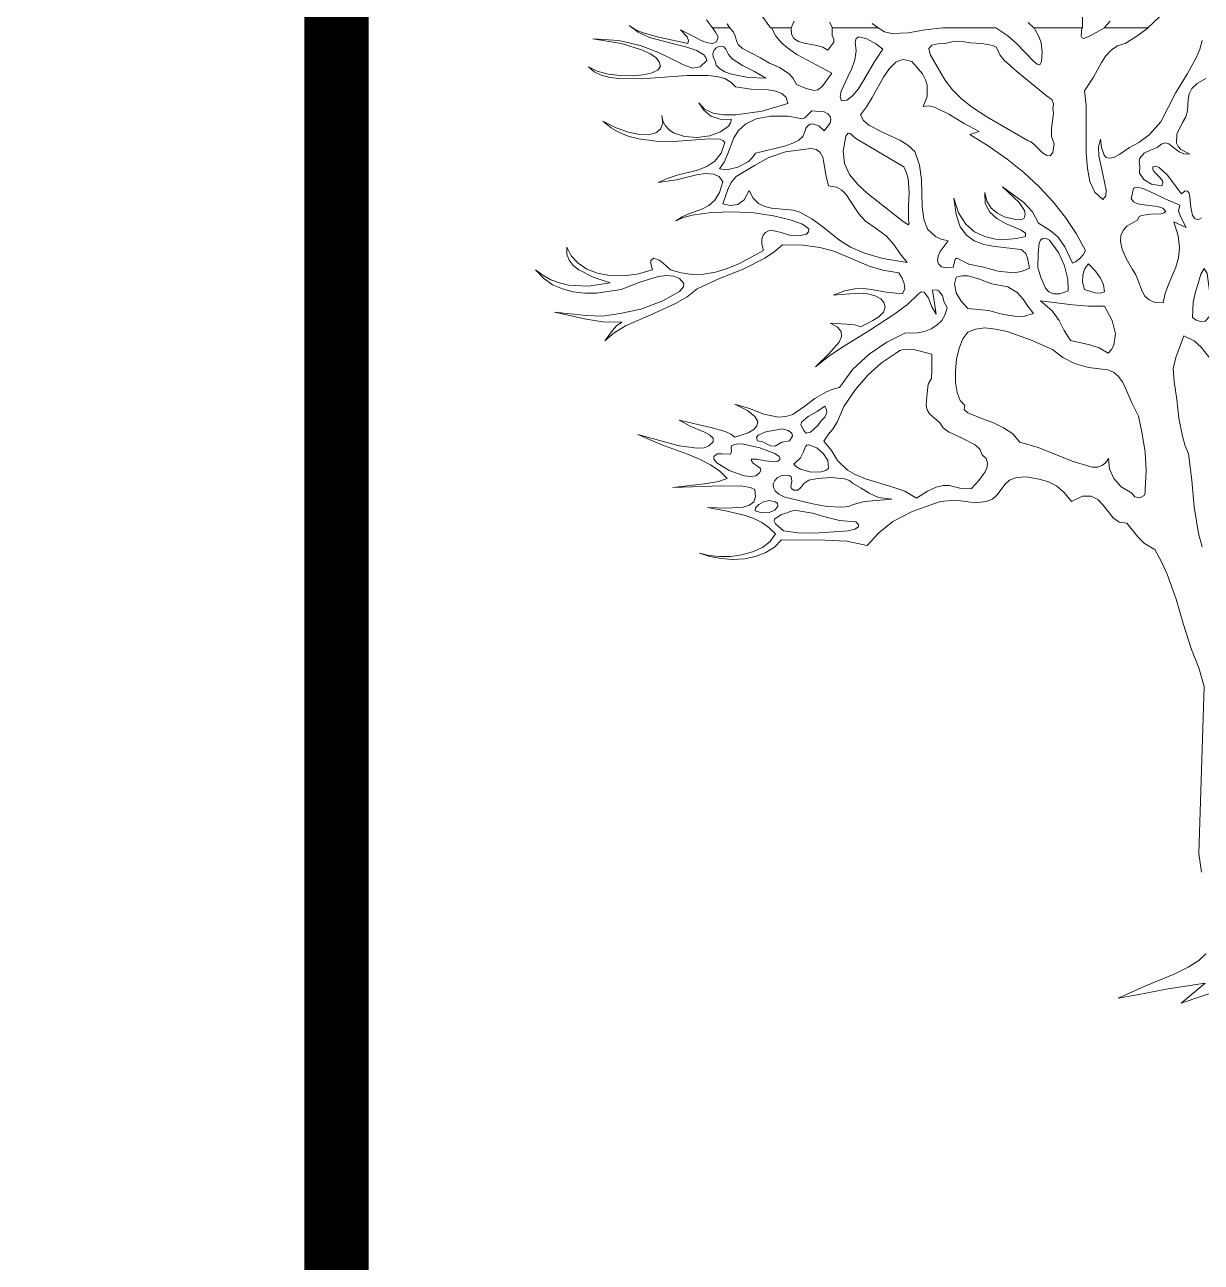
# Model space of a CAD drawing. Header units: inches. Extents: x -340059099 to 1458168, y 1119167 to 1294232938.
# Drawn here: x 454534.3 to 454809.2, y 2623329.4 to 2623618.5 of the extents above; entities that cross this region are included whole.
import ezdxf

# ---------------------------------------------------------------- set-up
doc = ezdxf.new("R2010")
doc.units = ezdxf.units.IN
doc.header["$MEASUREMENT"] = 0
doc.layers.add('Text', color=7, linetype='Continuous')
doc.layers.add('TREE', color=3, linetype='Continuous', lineweight=15)

# ---------------------------------------------------------------- blocks, each defined once
blk = doc.blocks.new('tree2')
at = {"layer": 'TREE'}
for points in [[(5206.5061, 5947.7202), (5206.5144, 5947.7088), (5206.5391, 5947.7088), (5206.5357, 5947.7149)], [(5206.5843, 5947.7269), (5206.597, 5947.7088), (5206.6265, 5947.7088), (5206.6308, 5947.7183)], [(5206.681, 5947.7171), (5206.6853, 5947.7088), (5206.7503, 5947.7088), (5206.7417, 5947.7152)], [(5206.9637, 5947.7168), (5206.9717, 5947.7091), (5207.0413, 5947.7091), (5207.041, 5947.7263)], [(5207.0804, 5947.7183), (5207.0718, 5947.7091), (5207.1343, 5947.7091), (5207.1513, 5947.7251)], [(5207.2682, 5946.3505), (5207.1817, 5946.3209), (5207.2156, 5946.3493), (5207.1632, 5946.3416), (5207.1192, 5946.3327), (5207.0918, 5946.3284), (5207.1299, 5946.3453), (5207.1727, 5946.3629), (5207.1915, 5946.3721), (5207.2069, 5946.3816), (5207.2168, 5946.3915)], [(5207.2103, 5946.5076), (5207.2069, 5946.5341), (5207.2141, 5946.7717), (5207.2067, 5946.7982), (5207.1962, 5946.8244), (5207.1848, 5946.8601), (5207.1744, 5946.8958), (5207.1617, 5946.9315), (5207.1537, 5946.9491), (5207.1442, 5946.9666), (5207.1294, 5946.9753), (5207.1198, 5946.9848), (5207.1044, 5947.0039), (5207.0934, 5947.0054), (5207.0847, 5947.0116), (5207.0706, 5947.0298), (5207.0629, 5947.0378), (5207.0533, 5947.0427), (5207.0413, 5947.0424), (5207.0253, 5947.035), (5207.0152, 5947.0479), (5207.0044, 5947.0572), (5206.993, 5947.0627), (5206.9813, 5947.0661), (5206.9616, 5947.0701), (5206.9474, 5947.0692), (5206.9372, 5947.0652), (5206.9305, 5947.059), (5206.9197, 5947.0442), (5206.9132, 5947.0384), (5206.9043, 5947.035), (5206.8889, 5947.0331), (5206.8753, 5947.035), (5206.8599, 5947.0368), (5206.8384, 5947.035), (5206.7987, 5947.0208), (5206.7713, 5947.0064), (5206.7512, 5946.9903), (5206.7349, 5946.9722), (5206.706, 5946.9783), (5206.6752, 5946.9799), (5206.6127, 5946.9805), (5206.6028, 5946.97), (5206.5905, 5946.9623), (5206.576, 5946.9568), (5206.56, 5946.9534), (5206.5434, 5946.9525), (5206.5268, 5946.9537), (5206.5107, 5946.9568), (5206.4963, 5946.9614), (5206.5092, 5946.958), (5206.5243, 5946.9565), (5206.5403, 5946.9568), (5206.5563, 5946.9589), (5206.5717, 5946.9632), (5206.5856, 5946.9697), (5206.5967, 5946.978), (5206.6044, 5946.9888), (5206.5948, 5946.998), (5206.5846, 5947.0051), (5206.5733, 5947.0107), (5206.5612, 5947.015), (5206.5354, 5947.0211), (5206.5074, 5947.0264), (5206.5345, 5947.0254), (5206.5582, 5947.027), (5206.5674, 5947.0298), (5206.5736, 5947.0347), (5206.576, 5947.0418), (5206.5748, 5947.0519), (5206.5686, 5947.055), (5206.5579, 5947.0569), (5206.5274, 5947.0572), (5206.4584, 5947.0547), (5206.5034, 5947.0602), (5206.5234, 5947.0633), (5206.5357, 5947.0676), (5206.5252, 5947.0781), (5206.5117, 5947.0873), (5206.4963, 5947.095), (5206.479, 5947.1024), (5206.4427, 5947.1157), (5206.4082, 5947.1301), (5206.467, 5947.1141), (5206.4929, 5947.1108), (5206.5027, 5947.1114), (5206.5092, 5947.1144), (5206.5154, 5947.12), (5206.5154, 5947.1249), (5206.5107, 5947.1295), (5206.5031, 5947.1338), (5206.483, 5947.1421), (5206.467, 5947.1508), (5206.5123, 5947.1403), (5206.5326, 5947.1345), (5206.5406, 5947.1308), (5206.5465, 5947.1264), (5206.5656, 5947.1326), (5206.5733, 5947.1372), (5206.5779, 5947.1425), (5206.5791, 5947.1489), (5206.5748, 5947.156), (5206.5643, 5947.1643), (5206.5465, 5947.1733), (5206.5671, 5947.1671), (5206.5877, 5947.1594), (5206.6084, 5947.1551), (5206.6188, 5947.1557), (5206.629, 5947.1588), (5206.6447, 5947.1696), (5206.6604, 5947.1813), (5206.6767, 5947.1911), (5206.6857, 5947.1948), (5206.6955, 5947.1973), (5206.7143, 5947.2231), (5206.7374, 5947.2447), (5206.7626, 5947.2619), (5206.7882, 5947.2743), (5206.8067, 5947.2749), (5206.8165, 5947.277), (5206.8258, 5947.2807), (5206.8341, 5947.286), (5206.8408, 5947.2927), (5206.8458, 5947.3011), (5206.8486, 5947.3106), (5206.8445, 5947.3186), (5206.8418, 5947.3278), (5206.8368, 5947.3346), (5206.8329, 5947.3362), (5206.8276, 5947.3355), (5206.8329, 5947.3014), (5206.827, 5947.3118), (5206.8218, 5947.3245), (5206.8159, 5947.3328), (5206.8122, 5947.3334), (5206.8079, 5947.3303), (5206.7919, 5947.3155), (5206.7743, 5947.302), (5206.7371, 5947.278), (5206.6986, 5947.2542), (5206.6795, 5947.2413), (5206.6613, 5947.2265), (5206.6804, 5947.2453), (5206.6949, 5947.2619), (5206.698, 5947.2696), (5206.6977, 5947.2767), (5206.6924, 5947.2829), (5206.682, 5947.2887), (5206.7054, 5947.2875), (5206.7165, 5947.2863), (5206.7257, 5947.2835), (5206.7429, 5947.2927), (5206.7512, 5947.2977), (5206.758, 5947.3044), (5206.7602, 5947.3118), (5206.7586, 5947.3183), (5206.754, 5947.3235), (5206.7463, 5947.3275), (5206.7352, 5947.3303), (5206.7217, 5947.3315), (5206.6863, 5947.3285), (5206.7029, 5947.3346), (5206.7171, 5947.3374), (5206.7297, 5947.338), (5206.7411, 5947.3368), (5206.7623, 5947.3328), (5206.7851, 5947.3303), (5206.7882, 5947.3377), (5206.7876, 5947.3451), (5206.7845, 5947.3528), (5206.7799, 5947.3605), (5206.7568, 5947.3642), (5206.7377, 5947.37), (5206.7044, 5947.3842), (5206.6872, 5947.3913), (5206.6675, 5947.3965), (5206.6435, 5947.3999), (5206.6142, 5947.4002), (5206.6025, 5947.39), (5206.589, 5947.3811), (5206.5582, 5947.3657), (5206.5246, 5947.3522), (5206.4926, 5947.3377), (5206.4784, 5947.3263), (5206.4621, 5947.3168), (5206.4267, 5947.3007), (5206.391, 5947.2847), (5206.3749, 5947.2752), (5206.3614, 5947.2638), (5206.3722, 5947.2783), (5206.378, 5947.285), (5206.3854, 5947.29), (5206.3586, 5947.2906), (5206.3349, 5947.2946), (5206.2897, 5947.3044), (5206.3349, 5947.2998), (5206.358, 5947.2989), (5206.3833, 5947.3023), (5206.4125, 5947.3087), (5206.4439, 5947.3205), (5206.4676, 5947.334), (5206.4735, 5947.3402), (5206.4738, 5947.3451), (5206.4676, 5947.3522), (5206.4596, 5947.3555), (5206.4492, 5947.3565), (5206.4375, 5947.3549), (5206.4113, 5947.3469), (5206.3845, 5947.3368), (5206.3494, 5947.3315), (5206.3328, 5947.3315), (5206.3164, 5947.3334), (5206.301, 5947.3374), (5206.2869, 5947.3435), (5206.2739, 5947.3528), (5206.2626, 5947.3648), (5206.2733, 5947.3571), (5206.2847, 5947.3506), (5206.2967, 5947.346), (5206.3097, 5947.3429), (5206.3377, 5947.3414), (5206.3688, 5947.346), (5206.3448, 5947.354), (5206.3244, 5947.3645), (5206.3164, 5947.371), (5206.3106, 5947.3783), (5206.3075, 5947.387), (5206.3075, 5947.3968), (5206.3137, 5947.3845), (5206.3235, 5947.374), (5206.3358, 5947.3657), (5206.3509, 5947.3599), (5206.3682, 5947.3565), (5206.3873, 5947.3562), (5206.4076, 5947.3586), (5206.4291, 5947.3648), (5206.427, 5947.3737), (5206.427, 5947.3777), (5206.4313, 5947.3814), (5206.4387, 5947.3786), (5206.4445, 5947.3743), (5206.455, 5947.3648), (5206.4698, 5947.3602), (5206.4855, 5947.358), (5206.5018, 5947.3586), (5206.5188, 5947.3614), (5206.5357, 5947.3666), (5206.5529, 5947.3734), (5206.5874, 5947.3919), (5206.585, 5947.4011), (5206.585, 5947.4082), (5206.5865, 5947.4138), (5206.5899, 5947.4178), (5206.5945, 5947.4199), (5206.6, 5947.4205), (5206.6124, 5947.4178), (5206.6244, 5947.4141), (5206.6379, 5947.4131), (5206.6484, 5947.4156), (5206.6512, 5947.4187), (5206.6518, 5947.423), (5206.6429, 5947.4298), (5206.6253, 5947.4359), (5206.6016, 5947.4415), (5206.5733, 5947.4455), (5206.5434, 5947.4473), (5206.5132, 5947.4464), (5206.4855, 5947.4424), (5206.4732, 5947.439), (5206.4624, 5947.4344), (5206.4713, 5947.4402), (5206.4809, 5947.4442), (5206.5003, 5947.4513), (5206.5095, 5947.4563), (5206.5178, 5947.4636), (5206.5246, 5947.4747), (5206.5295, 5947.4898), (5206.5243, 5947.4975), (5206.516, 5947.5009), (5206.5049, 5947.5015), (5206.492, 5947.4997), (5206.4636, 5947.4929), (5206.4375, 5947.4889), (5206.4501, 5947.4947), (5206.4642, 5947.4991), (5206.4935, 5947.5064), (5206.5067, 5947.5117), (5206.5181, 5947.5194), (5206.5268, 5947.5305), (5206.532, 5947.5459), (5206.5295, 5947.5489), (5206.5249, 5947.5505), (5206.5104, 5947.5511), (5206.4652, 5947.5477), (5206.4378, 5947.5474), (5206.4097, 5947.5508), (5206.3962, 5947.5545), (5206.3826, 5947.5597), (5206.3703, 5947.5668), (5206.3586, 5947.576), (5206.3774, 5947.5668), (5206.395, 5947.5606), (5206.4107, 5947.5573), (5206.4239, 5947.5569), (5206.4341, 5947.5594), (5206.4408, 5947.5649), (5206.4439, 5947.5733), (5206.4424, 5947.5843), (5206.4439, 5947.576), (5206.4476, 5947.5693), (5206.4529, 5947.5637), (5206.4593, 5947.5594), (5206.475, 5947.5542), (5206.4929, 5947.5529), (5206.5107, 5947.5554), (5206.5261, 5947.5609), (5206.5372, 5947.569), (5206.5403, 5947.5736), (5206.5418, 5947.5785), (5206.5255, 5947.5788), (5206.5123, 5947.5834), (5206.5024, 5947.5917), (5206.4953, 5947.6022), (5206.5034, 5947.5933), (5206.5154, 5947.5877), (5206.5305, 5947.585), (5206.5477, 5947.585), (5206.5853, 5947.5905), (5206.6216, 5947.6013), (5206.6195, 5947.6099), (5206.6133, 5947.6154), (5206.6047, 5947.6188), (5206.5939, 5947.6207), (5206.5696, 5947.6219), (5206.5474, 5947.625), (5206.5409, 5947.6318), (5206.532, 5947.6367), (5206.5209, 5947.6398), (5206.5083, 5947.6413), (5206.4787, 5947.641), (5206.4461, 5947.6389), (5206.4131, 5947.6364), (5206.3823, 5947.6367), (5206.3685, 5947.6382), (5206.3562, 5947.6416), (5206.346, 5947.6466), (5206.338, 5947.6536), (5206.3506, 5947.6472), (5206.366, 5947.6432), (5206.383, 5947.641), (5206.4002, 5947.6407), (5206.4159, 5947.6422), (5206.4288, 5947.645), (5206.4375, 5947.6493), (5206.4408, 5947.6546), (5206.4387, 5947.6607), (5206.4338, 5947.6666), (5206.4258, 5947.6721), (5206.415, 5947.6773), (5206.3851, 5947.6866), (5206.3445, 5947.6934), (5206.3814, 5947.6909), (5206.4119, 5947.6838), (5206.4368, 5947.6743), (5206.4572, 5947.6644), (5206.4735, 5947.6564), (5206.4864, 5947.6518), (5206.4972, 5947.6533), (5206.5064, 5947.6623), (5206.5052, 5947.6669), (5206.5021, 5947.6706), (5206.4923, 5947.6767), (5206.4781, 5947.6813), (5206.4612, 5947.6857), (5206.4251, 5947.6952), (5206.4088, 5947.7026), (5206.3959, 5947.7125), (5206.4048, 5947.7066), (5206.4147, 5947.7023), (5206.4359, 5947.6961), (5206.4797, 5947.6869), (5206.4806, 5947.6912), (5206.4784, 5947.6964), (5206.4689, 5947.706), (5206.4815, 5947.7001), (5206.4994, 5947.6906), (5206.5077, 5947.6875), (5206.5151, 5947.6866), (5206.5203, 5947.689), (5206.5225, 5947.6964), (5206.5188, 5947.7029), (5206.5144, 5947.7088), (5206.5391, 5947.7088), (5206.5443, 5947.7026), (5206.5468, 5947.6977), (5206.5492, 5947.689), (5206.5517, 5947.6847), (5206.5572, 5947.6798), (5206.5828, 5947.6663), (5206.5957, 5947.6586), (5206.6099, 5947.6524), (5206.6235, 5947.6435), (5206.6293, 5947.637), (5206.6342, 5947.6284), (5206.6481, 5947.6228), (5206.6592, 5947.6198), (5206.6647, 5947.621), (5206.6706, 5947.6253), (5206.6844, 5947.6444), (5206.6345, 5947.6712), (5206.6235, 5947.6786), (5206.6133, 5947.6872), (5206.6047, 5947.6971), (5206.5985, 5947.7088), (5206.6268, 5947.7088), (5206.6271, 5947.6998), (5206.6305, 5947.6937), (5206.637, 5947.6897), (5206.645, 5947.6872), (5206.6632, 5947.6838), (5206.6715, 5947.6813), (5206.6786, 5947.6773), (5206.6875, 5947.6887), (5206.6875, 5947.6934), (5206.6847, 5947.6977), (5206.6847, 5947.7088), (5206.7503, 5947.7088), (5206.7596, 5947.7035), (5206.77, 5947.7011), (5206.7931, 5947.702), (5206.8174, 5947.7063), (5206.8424, 5947.7091), (5206.9178, 5947.7088), (5206.9351, 5947.6977), (5206.9474, 5947.6866), (5206.972, 5947.6613), (5206.9767, 5947.6573), (5206.9803, 5947.6564), (5206.9828, 5947.6613), (5206.984, 5947.6746), (5206.9825, 5947.6878), (5206.9794, 5947.6958), (5206.9723, 5947.7091), (5207.0404, 5947.7091), (5207.0395, 5947.6974), (5207.0407, 5947.6946), (5207.0429, 5947.6937), (5207.053, 5947.698), (5207.0724, 5947.7091), (5207.1346, 5947.7091), (5207.1186, 5947.6971), (5207.102, 5947.6866), (5207.0909, 5947.6832), (5207.082, 5947.6773), (5207.0746, 5947.669), (5207.0681, 5947.6595), (5207.0567, 5947.6389), (5207.0441, 5947.6195), (5207.0462, 5947.5988), (5207.0466, 5947.5763), (5207.0466, 5947.5302), (5207.0481, 5947.5089), (5207.0518, 5947.4901), (5207.0589, 5947.475), (5207.07, 5947.4649), (5207.0743, 5947.4698), (5207.0749, 5947.4781), (5207.0703, 5947.5006), (5207.0644, 5947.5268), (5207.0641, 5947.5391), (5207.0669, 5947.5505), (5207.0684, 5947.5385), (5207.0718, 5947.528), (5207.0749, 5947.5246), (5207.0792, 5947.5234), (5207.0857, 5947.5246), (5207.0943, 5947.5292), (5207.1081, 5947.5385), (5207.1214, 5947.5459), (5207.1359, 5947.5566), (5207.1525, 5947.5751), (5207.1734, 5947.6158), (5207.1907, 5947.6441), (5207.2036, 5947.6672), (5207.2082, 5947.6786), (5207.2116, 5947.6912)], [(5207.2165, 5947.637), (5207.2042, 5947.6299), (5207.1968, 5947.6228), (5207.1931, 5947.6151), (5207.1916, 5947.6071), (5207.1907, 5947.5908), (5207.1882, 5947.5825), (5207.1833, 5947.5742), (5207.1753, 5947.5576), (5207.175, 5947.5449), (5207.1771, 5947.54), (5207.1811, 5947.5357), (5207.1937, 5947.5292), (5207.1854, 5947.5299), (5207.1787, 5947.5323), (5207.1688, 5947.5403), (5207.1642, 5947.5437), (5207.1596, 5947.5452), (5207.154, 5947.5437), (5207.1476, 5947.5385), (5207.138, 5947.5351), (5207.1291, 5947.5308), (5207.1229, 5947.5237), (5207.122, 5947.5188), (5207.1226, 5947.512), (5207.1223, 5947.5024), (5207.1285, 5947.4932), (5207.1396, 5947.4867), (5207.1543, 5947.4843), (5207.1556, 5947.4883), (5207.155, 5947.4917), (5207.1494, 5947.4981), (5207.1429, 5947.5046), (5207.1411, 5947.5077), (5207.1411, 5947.5111), (5207.1451, 5947.5123), (5207.1503, 5947.5104), (5207.1617, 5947.4997), (5207.1821, 5947.4726), (5207.1873, 5947.4769), (5207.1907, 5947.4766), (5207.1928, 5947.4735), (5207.1941, 5947.4676), (5207.1953, 5947.4538), (5207.1978, 5947.4421), (5207.2011, 5947.4378), (5207.2042, 5947.4362), (5207.2073, 5947.4369), (5207.2104, 5947.4387)], [(5207.2255, 5947.2345), (5207.2101, 5947.2546), (5207.1999, 5947.2638), (5207.1854, 5947.2706), (5207.174, 5947.2401), (5207.1703, 5947.2244), (5207.1716, 5947.2059), (5207.1756, 5947.18), (5207.1784, 5947.1535), (5207.1833, 5947.128), (5207.187, 5947.1154), (5207.1922, 5947.103), (5207.1968, 5947.0652), (5207.1999, 5947.0273), (5207.2064, 5946.9894), (5207.2116, 5946.9706)], [(5206.6983, 5947.605), (5206.706, 5947.6059), (5206.714, 5947.6121), (5206.722, 5947.6219), (5206.7297, 5947.6342), (5206.7445, 5947.6601), (5206.7568, 5947.6786), (5206.7472, 5947.686), (5206.7343, 5947.6934), (5206.7229, 5947.6961), (5206.7192, 5947.694), (5206.7177, 5947.6887), (5206.7189, 5947.6761), (5206.7171, 5947.6635), (5206.7128, 5947.6512), (5206.7072, 5947.6395), (5206.6977, 5947.6191), (5206.6961, 5947.6111), (5206.6983, 5947.605)], [(5206.5905, 5947.6376), (5206.5745, 5947.6469), (5206.5575, 5947.6552), (5206.5428, 5947.665), (5206.5372, 5947.6712), (5206.5338, 5947.6786), (5206.5314, 5947.6817), (5206.5277, 5947.6829), (5206.5237, 5947.6823), (5206.52, 5947.6804), (5206.5169, 5947.677), (5206.5151, 5947.6724), (5206.5154, 5947.6675), (5206.5184, 5947.6616), (5206.52, 5947.6558), (5206.5246, 5947.6509), (5206.5323, 5947.6466), (5206.5418, 5947.6432), (5206.5653, 5947.6385), (5206.5905, 5947.6376)], [(5206.8455, 5947.6866), (5206.8353, 5947.686), (5206.8267, 5947.6841), (5206.8224, 5947.6795), (5206.8245, 5947.6712), (5206.8455, 5947.6352), (5206.8563, 5947.621), (5206.8689, 5947.6081), (5206.8846, 5947.5954), (5206.9049, 5947.5822), (5206.9637, 5947.5483), (5206.9671, 5947.5474), (5206.9723, 5947.5428), (5206.9844, 5947.5311), (5206.9902, 5947.5271), (5206.9951, 5947.5268), (5206.9988, 5947.5317), (5207.001, 5947.5437), (5206.9973, 5947.5545), (5206.9973, 5947.5656), (5206.9997, 5947.5874), (5206.9988, 5947.5939), (5206.9997, 5947.6007), (5206.9976, 5947.6068), (5206.9893, 5947.6127), (5206.9477, 5947.6469), (5206.9295, 5947.6632), (5206.9237, 5947.6706), (5206.9206, 5947.6773), (5206.9181, 5947.6813), (5206.9138, 5947.6838), (5206.8981, 5947.6866), (5206.8812, 5947.6875), (5206.8701, 5947.6894), (5206.8596, 5947.69), (5206.8455, 5947.6866)], [(5206.8569, 5947.3685), (5206.8599, 5947.3793), (5206.8618, 5947.3811), (5206.8639, 5947.3808), (5206.8701, 5947.3774), (5206.8793, 5947.3725), (5206.9003, 5947.3685), (5206.9212, 5947.3626), (5206.9428, 5947.3602), (5206.9542, 5947.3623), (5206.9659, 5947.367), (5206.9631, 5947.3811), (5206.9606, 5947.3879), (5206.9539, 5947.3937), (5206.9163, 5947.3977), (5206.9006, 5947.4008), (5206.887, 5947.4057), (5206.876, 5947.4138), (5206.8673, 5947.4258), (5206.8615, 5947.4433), (5206.8581, 5947.4667), (5206.8649, 5947.4455), (5206.875, 5947.4298), (5206.8877, 5947.4187), (5206.9021, 5947.4119), (5206.9172, 5947.4082), (5206.9326, 5947.4076), (5206.9471, 5947.4091), (5206.9603, 5947.4122), (5206.96, 5947.4168), (5206.9539, 5947.4211), (5206.9317, 5947.4307), (5206.9194, 5947.4378), (5206.9092, 5947.4467), (5206.9028, 5947.459), (5206.9021, 5947.4747), (5206.9052, 5947.4624), (5206.9114, 5947.4526), (5206.92, 5947.4452), (5206.9298, 5947.4399), (5206.9483, 5947.4356), (5206.9548, 5947.4362), (5206.9582, 5947.4381), (5206.9594, 5947.4436), (5206.9585, 5947.4492), (5206.9511, 5947.4606), (5206.9274, 5947.4827), (5206.9579, 5947.4606), (5206.9702, 5947.4473), (5206.9788, 5947.431), (5206.9951, 5947.4205), (5207.0065, 5947.411), (5207.0161, 5947.3974), (5207.0268, 5947.3743), (5207.0312, 5947.3759), (5207.037, 5947.3802), (5207.0422, 5947.386), (5207.0456, 5947.3922), (5207.0324, 5947.4162), (5207.017, 5947.4393), (5206.9994, 5947.4615), (5206.9797, 5947.4827), (5206.9579, 5947.5031), (5206.9342, 5947.5221), (5206.9083, 5947.5403), (5206.8809, 5947.5573), (5206.8941, 5947.5613), (5206.8729, 5947.5727), (5206.851, 5947.5862), (5206.8307, 5947.5961), (5206.8218, 5947.5979), (5206.8144, 5947.597), (5206.8199, 5947.6114), (5206.8202, 5947.6272), (5206.8178, 5947.6352), (5206.8134, 5947.6435), (5206.7984, 5947.661), (5206.7864, 5947.6638), (5206.7808, 5947.6626), (5206.7756, 5947.6601), (5206.7663, 5947.6512), (5206.758, 5947.6389), (5206.742, 5947.6099), (5206.7337, 5947.5964), (5206.7251, 5947.585), (5206.7297, 5947.577), (5206.7371, 5947.5705), (5206.7577, 5947.56), (5206.7811, 5947.5492), (5206.7925, 5947.5422), (5206.8024, 5947.5332), (5206.8091, 5947.5135), (5206.8119, 5947.4932), (5206.8131, 5947.4541), (5206.8153, 5947.4369), (5206.8208, 5947.4224), (5206.8319, 5947.4119), (5206.8399, 5947.4082), (5206.8501, 5947.4057), (5206.8387, 5947.3907), (5206.8356, 5947.3839), (5206.835, 5947.3774), (5206.8365, 5947.3725), (5206.8405, 5947.3691), (5206.8473, 5947.3676), (5206.8569, 5947.3685)], [(5206.5246, 5947.5083), (5206.5351, 5947.5071), (5206.5505, 5947.5108), (5206.5659, 5947.5188), (5206.5717, 5947.5243), (5206.576, 5947.5305), (5206.6191, 5947.5412), (5206.629, 5947.5449), (5206.6373, 5947.5492), (5206.6432, 5947.5545), (5206.6459, 5947.5609), (5206.6475, 5947.5662), (5206.6502, 5947.5696), (5206.6536, 5947.5717), (5206.6576, 5947.5723), (5206.666, 5947.5696), (5206.6736, 5947.5622), (5206.682, 5947.5733), (5206.6832, 5947.5785), (5206.6823, 5947.5828), (5206.6789, 5947.5865), (5206.6736, 5947.5893), (5206.6561, 5947.5911), (5206.6462, 5947.581), (5206.6422, 5947.5797), (5206.6373, 5947.5804), (5206.6228, 5947.5834), (5206.5973, 5947.5834), (5206.5766, 5947.5794), (5206.5619, 5947.5723), (5206.5517, 5947.5631), (5206.5449, 5947.5523), (5206.536, 5947.5289), (5206.5311, 5947.5178), (5206.5246, 5947.5083)], [(5206.7937, 5947.4356), (5206.7934, 5947.455), (5206.7944, 5947.4747), (5206.7931, 5947.4941), (5206.7907, 5947.5027), (5206.787, 5947.5111), (5206.7186, 5947.5517), (5206.7106, 5947.5588), (5206.7078, 5947.5591), (5206.7044, 5947.5548), (5206.7004, 5947.5335), (5206.7026, 5947.5157), (5206.7097, 5947.5003), (5206.7208, 5947.4864), (5206.7346, 5947.4738), (5206.7503, 5947.4615), (5206.7839, 5947.4347), (5206.7931, 5947.4288), (5206.7944, 5947.4304), (5206.7937, 5947.4356)], [(5206.7916, 5947.375), (5206.7817, 5947.3876), (5206.7728, 5947.4008), (5206.762, 5947.4131), (5206.7463, 5947.4242), (5206.7325, 5947.4341), (5206.7229, 5947.4442), (5206.71, 5947.4636), (5206.7047, 5947.4716), (5206.6989, 5947.4781), (5206.6909, 5947.4824), (5206.6798, 5947.484), (5206.6758, 5947.4997), (5206.6733, 5947.5172), (5206.6715, 5947.5249), (5206.6678, 5947.5314), (5206.6626, 5947.5357), (5206.6545, 5947.5372), (5206.6185, 5947.5323), (5206.5948, 5947.5243), (5206.5745, 5947.5129), (5206.5483, 5947.4975), (5206.5412, 5947.4889), (5206.5366, 5947.479), (5206.5295, 5947.4587), (5206.5403, 5947.4563), (5206.5505, 5947.4575), (5206.5597, 5947.4643), (5206.5668, 5947.4775), (5206.5726, 5947.4664), (5206.5803, 5947.459), (5206.589, 5947.4547), (5206.5988, 5947.4526), (5206.6191, 5947.4507), (5206.6293, 5947.4495), (5206.6389, 5947.4467), (5206.6558, 5947.4372), (5206.6696, 5947.4273), (5206.6955, 5947.4067), (5206.7109, 5947.3971), (5206.7309, 5947.3885), (5206.7571, 5947.3808), (5206.7916, 5947.375)], [(5207.1559, 5947.3177), (5207.159, 5947.3312), (5207.1636, 5947.3439), (5207.174, 5947.3685), (5207.1777, 5947.3817), (5207.1793, 5947.3962), (5207.1771, 5947.4131), (5207.171, 5947.4328), (5207.1888, 5947.4248), (5207.1808, 5947.4405), (5207.178, 5947.4485), (5207.1799, 5947.4566), (5207.1596, 5947.4652), (5207.1371, 5947.4763), (5207.1272, 5947.4803), (5207.1192, 5947.4821), (5207.114, 5947.4806), (5207.1125, 5947.4744), (5207.1106, 5947.4661), (5207.1137, 5947.4612), (5207.1201, 5947.4584), (5207.1291, 5947.4569), (5207.1479, 5947.4547), (5207.1553, 5947.4522), (5207.1599, 5947.4476), (5207.1574, 5947.4455), (5207.1525, 5947.4442), (5207.1386, 5947.4436), (5207.1251, 5947.4418), (5207.1211, 5947.4396), (5207.1201, 5947.4356), (5207.1041, 5947.4267), (5207.0989, 5947.4208), (5207.0958, 5947.4135), (5207.0952, 5947.4048), (5207.0977, 5947.394), (5207.1032, 5947.3808), (5207.1125, 5947.3651), (5207.1168, 5947.3583), (5207.1201, 5947.3506), (5207.126, 5947.3343), (5207.13, 5947.3272), (5207.1359, 5947.3217), (5207.1442, 5947.3183), (5207.1559, 5947.3177)], [(5207.021, 5947.3346), (5207.0201, 5947.3515), (5207.0158, 5947.3703), (5207.0071, 5947.3894), (5206.9942, 5947.407), (5206.9887, 5947.4098), (5206.9844, 5947.4094), (5206.9816, 5947.407), (5206.9794, 5947.4024), (5206.9779, 5947.3876), (5206.9776, 5947.3673), (5206.9822, 5947.3528), (5206.9884, 5947.3386), (5206.9933, 5947.3334), (5207.0001, 5947.3306), (5207.009, 5947.3306), (5207.021, 5947.3346)], [(5207.0499, 5947.3731), (5207.0444, 5947.3666), (5207.0416, 5947.3574), (5207.0413, 5947.3472), (5207.0438, 5947.3365), (5207.0592, 5947.3321), (5207.0666, 5947.3312), (5207.0727, 5947.3334), (5207.0712, 5947.3432), (5207.0669, 5947.3528), (5207.0595, 5947.3629), (5207.0499, 5947.3731)], [(5206.8781, 5947.3097), (5206.9074, 5947.3066), (5206.9286, 5947.3011), (5206.9477, 5947.298), (5206.9585, 5947.2989), (5206.9714, 5947.3026), (5206.9634, 5947.3127), (5206.9566, 5947.3229), (5206.948, 5947.3325), (5206.9348, 5947.3405), (5206.9123, 5947.3445), (5206.8944, 5947.3512), (5206.8784, 5947.3559), (5206.8701, 5947.3562), (5206.8615, 5947.3543), (5206.859, 5947.3445), (5206.8615, 5947.3321), (5206.8683, 5947.3198), (5206.8781, 5947.3097)], [(5207.1978, 5947.2967), (5207.203, 5947.293), (5207.2091, 5947.2909), (5207.2156, 5947.2918), (5207.2215, 5947.2977), (5207.2239, 5947.3124), (5207.2227, 5947.3278), (5207.2184, 5947.3592), (5207.2141, 5947.3663), (5207.2095, 5947.3583), (5207.2058, 5947.3451), (5207.2018, 5947.3331), (5207.1987, 5947.3186), (5207.1978, 5947.2967)], [(5206.9813, 5947.3205), (5206.9979, 5947.3063), (5207.0081, 5947.2924), (5207.0152, 5947.2783), (5207.0241, 5947.2641), (5207.0515, 5947.2579), (5207.065, 5947.2536), (5207.0777, 5947.2462), (5207.0826, 5947.2512), (5207.086, 5947.2573), (5207.0881, 5947.2736), (5207.0835, 5947.2927), (5207.0727, 5947.3127), (5207.0496, 5947.3127), (5207.0268, 5947.3149), (5206.9813, 5947.3205)], [(5207.1112, 5947.0467), (5207.1155, 5947.0418), (5207.1226, 5947.0402), (5207.1288, 5947.0436), (5207.1303, 5947.0473), (5207.1303, 5947.0522), (5207.1319, 5947.079), (5207.1303, 5947.1052), (5207.1263, 5947.1311), (5207.1208, 5947.1566), (5207.1112, 5947.1754), (5207.1026, 5947.196), (5207.098, 5947.2053), (5207.0921, 5947.2133), (5207.0854, 5947.2191), (5207.077, 5947.2222), (5207.0499, 5947.2256), (5207.0296, 5947.2315), (5207.0133, 5947.2401), (5206.9985, 5947.2512), (5206.9671, 5947.265), (5206.9338, 5947.2767), (5206.9175, 5947.2804), (5206.9024, 5947.282), (5206.8889, 5947.2804), (5206.8778, 5947.2758), (5206.8707, 5947.2663), (5206.8655, 5947.253), (5206.8618, 5947.2373), (5206.8603, 5947.2207), (5206.8606, 5947.2044), (5206.8627, 5947.1899), (5206.867, 5947.1785), (5206.8738, 5947.1717), (5206.8729, 5947.1659), (5206.8781, 5947.1609), (5206.9003, 5947.1523), (5206.9144, 5947.1471), (5206.9289, 5947.14), (5206.9419, 5947.1311), (5206.952, 5947.1194), (5206.9782, 5947.112), (5207.0028, 5947.1018), (5207.0278, 5947.0917), (5207.0549, 5947.0836), (5207.0623, 5947.084), (5207.069, 5947.0861), (5207.0746, 5947.0904), (5207.0783, 5947.096), (5207.0798, 5947.0815), (5207.086, 5947.0676), (5207.0964, 5947.0559), (5207.1112, 5947.0467)], [(5206.775, 5947.2456), (5206.7549, 5947.2321), (5206.7359, 5947.2148), (5206.718, 5947.1942), (5206.7017, 5947.1702), (5206.6924, 5947.1489), (5206.6857, 5947.1378), (5206.6795, 5947.1308), (5206.673, 5947.1209), (5206.6838, 5947.1074), (5206.6927, 5947.0932), (5206.7066, 5947.0796), (5206.7177, 5947.0735), (5206.7322, 5947.0673), (5206.77, 5947.0559), (5206.7885, 5947.0495), (5206.8051, 5947.0399), (5206.8205, 5947.0498), (5206.8329, 5947.0553), (5206.843, 5947.0578), (5206.8516, 5947.0575), (5206.8667, 5947.0541), (5206.8744, 5947.0528), (5206.8833, 5947.0535), (5206.8935, 5947.0646), (5206.9028, 5947.0772), (5206.9055, 5947.084), (5206.9061, 5947.0901), (5206.904, 5947.0963), (5206.8984, 5947.1015), (5206.8951, 5947.1095), (5206.8886, 5947.1157), (5206.8698, 5947.1252), (5206.8504, 5947.1342), (5206.8427, 5947.1397), (5206.8381, 5947.1468), (5206.8233, 5947.1597), (5206.8199, 5947.1656), (5206.8187, 5947.1717), (5206.8196, 5947.1847), (5206.8215, 5947.2019), (5206.8261, 5947.2102), (5206.827, 5947.2213), (5206.827, 5947.2444), (5206.8008, 5947.2512), (5206.7879, 5947.2518), (5206.7811, 5947.2496), (5206.775, 5947.2456)], [(5206.6422, 5947.1403), (5206.6447, 5947.136), (5206.6481, 5947.1323), (5206.6539, 5947.1335), (5206.6647, 5947.1431), (5206.6687, 5947.1492), (5206.6743, 5947.1548), (5206.6773, 5947.1616), (5206.6767, 5947.1656), (5206.6746, 5947.1705), (5206.6635, 5947.1631), (5206.6509, 5947.156), (5206.6419, 5947.1483), (5206.6404, 5947.1446), (5206.6422, 5947.1403)], [(5206.5785, 5947.1215), (5206.5862, 5947.12), (5206.5917, 5947.1169), (5206.5973, 5947.1144), (5206.6037, 5947.1138), (5206.6133, 5947.1194), (5206.6244, 5947.1215), (5206.6284, 5947.1277), (5206.6275, 5947.1323), (5206.6225, 5947.136), (5206.6136, 5947.1382), (5206.5905, 5947.1342), (5206.5794, 5947.1292), (5206.5773, 5947.1258), (5206.5785, 5947.1215)], [(5206.5696, 5947.095), (5206.5776, 5947.0953), (5206.5902, 5947.0929), (5206.6028, 5947.0913), (5206.6074, 5947.0923), (5206.6108, 5947.095), (5206.6096, 5947.099), (5206.6034, 5947.1034), (5206.5822, 5947.1114), (5206.5588, 5947.1163), (5206.5499, 5947.1169), (5206.5449, 5947.1157), (5206.5415, 5947.1141), (5206.5412, 5947.1108), (5206.5418, 5947.1067), (5206.5403, 5947.1021), (5206.5277, 5947.103), (5206.5215, 5947.1027), (5206.5166, 5947.099), (5206.5166, 5947.0953), (5206.5209, 5947.0901), (5206.5385, 5947.0793), (5206.5597, 5947.0716), (5206.5693, 5947.0704), (5206.5763, 5947.0716), (5206.5816, 5947.0759), (5206.5834, 5947.0793), (5206.5828, 5947.0821), (5206.58, 5947.0843), (5206.573, 5947.0889), (5206.5705, 5947.0917), (5206.5696, 5947.095)], [(5206.6302, 5947.0883), (5206.6342, 5947.0843), (5206.6398, 5947.0809), (5206.6545, 5947.0769), (5206.6693, 5947.0772), (5206.6755, 5947.079), (5206.6798, 5947.0821), (5206.6789, 5947.0932), (5206.6724, 5947.103), (5206.6629, 5947.1111), (5206.6518, 5947.1157), (5206.649, 5947.1151), (5206.6472, 5947.1132), (5206.6441, 5947.1058), (5206.6398, 5947.0969), (5206.6302, 5947.0883)], [(5206.6176, 5947.0726), (5206.6117, 5947.0713), (5206.6068, 5947.0686), (5206.6031, 5947.0646), (5206.601, 5947.0599), (5206.6013, 5947.055), (5206.6037, 5947.0501), (5206.609, 5947.0452), (5206.6176, 5947.0412), (5206.6573, 5947.0316), (5206.6773, 5947.0279), (5206.6989, 5947.0267), (5206.7081, 5947.0276), (5206.7146, 5947.0307), (5206.7309, 5947.035), (5206.7697, 5947.0384), (5206.7509, 5947.0408), (5206.7374, 5947.047), (5206.726, 5947.0541), (5206.7137, 5947.0609), (5206.7097, 5947.0649), (5206.7026, 5947.0673), (5206.6835, 5947.0689), (5206.6641, 5947.0676), (5206.6518, 5947.0652), (5206.6447, 5947.0606), (5206.6404, 5947.055), (5206.6361, 5947.0513), (5206.6302, 5947.051), (5206.6271, 5947.0535), (5206.6262, 5947.0565), (5206.6275, 5947.0639), (5206.6268, 5947.0701), (5206.6238, 5947.0719), (5206.6176, 5947.0726)], [(5206.5754, 5947.0218), (5206.585, 5947.019), (5206.5951, 5947.0193), (5206.6034, 5947.0227), (5206.6077, 5947.0285), (5206.6071, 5947.0319), (5206.6044, 5947.0344), (5206.5951, 5947.0362), (5206.5874, 5947.0347), (5206.5806, 5947.0307), (5206.576, 5947.0261), (5206.5754, 5947.0218)], [(5206.6158, 5946.9931), (5206.6367, 5946.9903), (5206.6598, 5946.99), (5206.7078, 5946.9931), (5206.7171, 5946.9956), (5206.7223, 5946.9987), (5206.7226, 5947.0023), (5206.7186, 5947.006), (5206.6952, 5947.0079), (5206.6764, 5947.0125), (5206.657, 5947.0184), (5206.6315, 5947.0227), (5206.6117, 5947.0159), (5206.6028, 5947.01), (5206.6025, 5947.007), (5206.6044, 5947.0033), (5206.6158, 5946.9931)]]:
    blk.add_lwpolyline(points, dxfattribs=at)

msp = doc.modelspace()

# ---------------------------------------------------------------- linework, layer by layer
at = {"layer": 'Text', "const_width": 15}
msp.add_lwpolyline([(454607.13, 2626462.81), (472435.31, 2626462.81), (472435.31, 2614491.29), (454607.13, 2614491.29)], close=True, dxfattribs=at)
at = {"layer": 'Text', "color": 1}
msp.add_circle((469844, 2616428.5), 81808.03, dxfattribs=at)

# ---------------------------------------------------------------- block references
at = {"layer": 'TREE', "color": 3, "xscale": 164.188119242317, "yscale": 164.1881192402798, "zscale": 164.1881192413053}
msp.add_blockref('tree2', (-400152.88, 1647074.64), dxfattribs=at)

doc.saveas('drawing.dxf')
